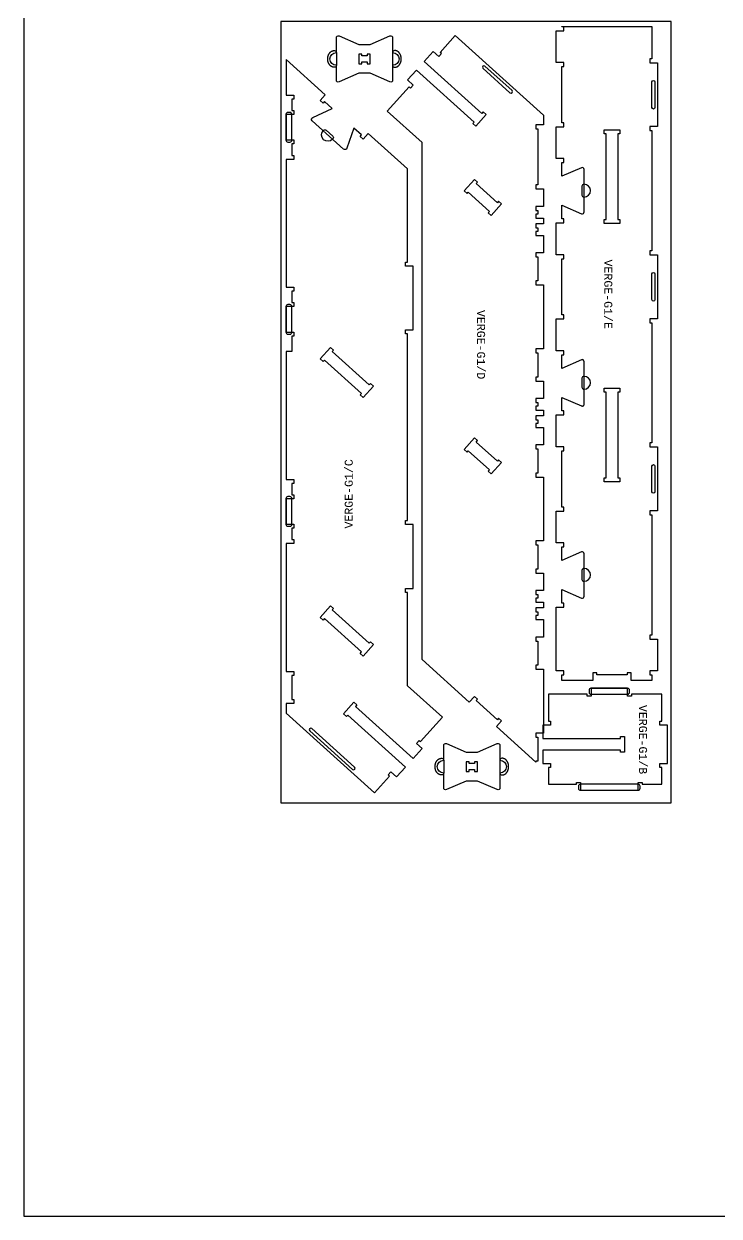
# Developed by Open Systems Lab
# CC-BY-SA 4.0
# Model space of a CAD drawing. Extents: x 0 to 12772, y 0 to 23683.
# Drawn here: x 0 to 2173, y 0 to 3724 of the extents above; entities that cross this region are included whole.
import ezdxf

# ---------------------------------------------------------------- set-up
doc = ezdxf.new("R2010")
doc.units = 0
for name, color, linetype in [('0_SHEET_SPRUCEPLY_2440X122', 1, 'CONTINUOUS'), ('1_ANYTOOL_1MMDEEP_LABELS_S', 2, 'CONTINUOUS'), ('3_ANYTOOL_CUTTHROUGH_INSID', 4, 'CONTINUOUS'), ('4_ANYTOOL_CUTTHROUGH_OUTSI', 5, 'CONTINUOUS'), ('5_ANYTOOL_HALF_MILL_9MM_IN', 3, 'CONTINUOUS'), ('DONOTCUT', 7, 'CONTINUOUS')]:
    doc.layers.add(name, color=color, linetype=linetype)
doc.styles.add('MONOTXT_REGULAR', font='')
doc.styles.get('MONOTXT_REGULAR').set_extended_font_data('Monotxt')

msp = doc.modelspace()

# ---------------------------------------------------------------- linework, layer by layer
at = {"layer": '0_SHEET_SPRUCEPLY_2440X122'}
msp.add_lwpolyline([(803, 1290.9), (2023, 1290.9), (2023, 3730.9), (803, 3730.9)], close=True, dxfattribs=at)
at = {"layer": '3_ANYTOOL_CUTTHROUGH_INSID'}
for points in [[(1073.3, 3623.6), (1056.2, 3623.6), (1056.2, 3629.3), (1046.8, 3629.3), (1046.8, 3599.3), (1056.2, 3599.3), (1056.2, 3605.1), (1073.3, 3605.1), (1073.3, 3599.4), (1082.8, 3599.4), (1082.8, 3629.4), (1073.3, 3629.4)], [(1814.1, 3380.5), (1814.1, 3393), (1862.6, 3393), (1862.6, 3380.5), (1856.6, 3380.5), (1856.6, 3113), (1862.6, 3113), (1862.6, 3100.5), (1814.1, 3100.5), (1814.1, 3113), (1820.1, 3113), (1820.1, 3380.5)], [(1376.1, 3201.8), (1385.2, 3193.6), (1389.2, 3198), (1455.7, 3138.1), (1451.7, 3133.7), (1461, 3125.3), (1493.4, 3161.3), (1484.1, 3169.7), (1480.1, 3165.3), (1413.6, 3225.1), (1417.6, 3229.6), (1408.3, 3238), (1375.9, 3201.9)], [(1060.3, 2556.6), (1051.1, 2565), (1055.1, 2569.4), (939.5, 2673.5), (935.5, 2669), (926.2, 2677.4), (958.7, 2713.4), (968, 2705.1), (963.9, 2700.6), (1079.5, 2596.6), (1083.5, 2601), (1092.8, 2592.7)], [(1814.1, 2573.2), (1814.1, 2585.7), (1862.6, 2585.7), (1862.6, 2573.2), (1856.6, 2573.2), (1856.6, 2305.7), (1862.6, 2305.7), (1862.6, 2293.2), (1814.1, 2293.2), (1814.1, 2305.7), (1820.1, 2305.7), (1820.1, 2573.2)], [(1376.1, 2394.4), (1385.2, 2386.2), (1389.2, 2390.6), (1455.7, 2330.8), (1451.7, 2326.3), (1461, 2317.9), (1493.4, 2354), (1484.1, 2362.3), (1480.1, 2357.9), (1413.6, 2417.8), (1417.6, 2422.2), (1408.3, 2430.6), (1375.9, 2394.5)], [(1060.3, 1749.2), (1051.1, 1757.6), (1055.1, 1762.1), (939.5, 1866.1), (935.5, 1861.7), (926.2, 1870), (958.7, 1906.1), (968, 1897.7), (963.9, 1893.2), (1079.5, 1789.2), (1083.5, 1793.7), (1092.8, 1785.3)], [(1408.8, 1413.3), (1391.8, 1413.3), (1391.8, 1419), (1382.3, 1419), (1382.3, 1389), (1391.8, 1389), (1391.8, 1394.8), (1408.8, 1394.8), (1408.8, 1389.1), (1418.3, 1389.1), (1418.3, 1419.1), (1408.8, 1419.1)]]:
    msp.add_lwpolyline(points, close=True, dxfattribs=at)
for points in [[(1525.9, 3515.6), (1441.2, 3591.9, 1), (1434.8, 3584.9), (1519.5, 3508.6, 1)], [(1972.6, 3462.5, -1), (1963.1, 3462.5), (1963.1, 3542.6, -1), (1972.6, 3542.6)], [(1963.1, 2862.6), (1963.1, 2942.6, -1), (1972.6, 2942.6), (1972.6, 2862.6, -1)], [(1963.1, 2262.6), (1963.1, 2342.6, -1), (1972.6, 2342.6), (1972.6, 2262.6, -1)], [(893.8, 1515.7), (1027.5, 1395.3, 1), (1033.9, 1402.3), (900.1, 1522.8, 1)]]:
    msp.add_lwpolyline(points, format="xyb", close=True, dxfattribs=at)
at = {"layer": '4_ANYTOOL_CUTTHROUGH_OUTSI'}
for points in [[(1624.4, 3063.2), (1624.4, 3008.7), (1600.4, 3008.7), (1600.4, 2996.2), (1606.4, 2996.2), (1606.4, 2920.7), (1600.4, 2920.7), (1600.4, 2908.2), (1624.4, 2908.2), (1624.4, 2708.7), (1600.4, 2708.7), (1600.4, 2696.2), (1606.4, 2696.2), (1606.4, 2620.7), (1600.4, 2620.7), (1600.4, 2608.2), (1624.4, 2608.2), (1624.4, 2553.7), (1600.4, 2553.7), (1600.4, 2541.2), (1606.4, 2541.2), (1606.4, 2529.7), (1600.4, 2529.7), (1600.4, 2517.2), (1624.4, 2517.2), (1624.4, 2499.7), (1600.4, 2499.7), (1600.4, 2487.2), (1606.4, 2487.2), (1606.4, 2475.7), (1600.4, 2475.7), (1600.4, 2463.2), (1624.4, 2463.2), (1624.4, 2408.7), (1600.4, 2408.7), (1600.4, 2396.2), (1606.4, 2396.2), (1606.4, 2320.7), (1600.4, 2320.7), (1600.4, 2308.2), (1624.4, 2308.2), (1624.4, 2108.7), (1600.4, 2108.7), (1600.4, 2096.2), (1606.4, 2096.2), (1606.4, 2020.7), (1600.4, 2020.7), (1600.4, 2008.2), (1624.4, 2008.2), (1624.4, 1953.7), (1600.4, 1953.7), (1600.4, 1941.2), (1606.4, 1941.2), (1606.4, 1929.7), (1600.4, 1929.7), (1600.4, 1917.2), (1624.4, 1917.2), (1624.4, 1899.7), (1600.4, 1899.7), (1600.4, 1887.2), (1606.4, 1887.2), (1606.4, 1875.7), (1600.4, 1875.7), (1600.4, 1863.2), (1624.4, 1863.2), (1624.4, 1808.7), (1600.4, 1808.7), (1600.4, 1796.2), (1606.4, 1796.2), (1606.4, 1720.7), (1600.4, 1720.7), (1600.4, 1708.2), (1624.4, 1708.2), (1624.4, 1508.7), (1600.4, 1508.7), (1600.4, 1496.2), (1606.4, 1496.2), (1606.4, 1420.7), (1600.4, 1420.7), (1600.4, 1418), (1477.3, 1528.8), (1493.4, 1546.6), (1484.1, 1555), (1480.1, 1550.5), (1413.6, 1610.4), (1417.6, 1614.9), (1408.3, 1623.3), (1392.2, 1605.4), (1244.9, 1738.1), (1244.9, 3352.8), (1135.7, 3451.1), (1204.3, 3527.3), (1208.8, 3523.3), (1217.2, 3532.6), (1199.3, 3548.6), (1227.1, 3579.5), (1407.3, 3417.2), (1403.3, 3412.7), (1412.6, 3404.4), (1445, 3440.4), (1435.7, 3448.8), (1431.7, 3444.3), (1251.5, 3606.6), (1279.3, 3637.4), (1297.1, 3621.4), (1305.5, 3630.7), (1301, 3634.7), (1348.2, 3687.1), (1624.4, 3438.4), (1624.4, 3408.7), (1600.4, 3408.7), (1600.4, 3396.2), (1606.4, 3396.2), (1606.4, 3220.7), (1600.4, 3220.7), (1600.4, 3208.2), (1624.4, 3208.2), (1624.4, 3153.7), (1600.4, 3153.7), (1600.4, 3141.2), (1606.4, 3141.2), (1606.4, 3129.7), (1600.4, 3129.7), (1600.4, 3117.2), (1624.4, 3117.2), (1624.4, 3099.7), (1600.4, 3099.7), (1600.4, 3087.2), (1606.4, 3087.2), (1606.4, 3075.7), (1600.4, 3075.7), (1600.4, 3063.2)], [(1760.7, 1630.2), (1640.2, 1630.2), (1640.2, 1545.7), (1646.2, 1545.7), (1646.2, 1533.2), (1622.2, 1533.2), (1622.2, 1491.7), (1864.7, 1491.7), (1864.7, 1497.7), (1877.2, 1497.7), (1877.2, 1449.2), (1864.7, 1449.2), (1864.7, 1455.2), (1622.2, 1455.2), (1622.2, 1413.7), (1646.2, 1413.7), (1646.2, 1401.2), (1640.2, 1401.2), (1640.2, 1348.7), (1727.7, 1348.7), (1727.7, 1354.7), (1740.2, 1354.7), (1740.2, 1330.7), (1919.7, 1330.7), (1919.7, 1354.7), (1932.2, 1354.7), (1932.2, 1348.7), (1993.8, 1348.7), (1993.8, 1401.2), (1987.8, 1401.2), (1987.8, 1413.7), (2011.8, 1413.7), (2011.8, 1533.2), (1987.8, 1533.2), (1987.8, 1545.7), (1993.8, 1545.7), (1993.8, 1630.2), (1899.2, 1630.2), (1899.2, 1624.2), (1886.7, 1624.2), (1886.7, 1648.2), (1773.2, 1648.2), (1773.2, 1624.2), (1760.7, 1624.2)]]:
    msp.add_lwpolyline(points, close=True, dxfattribs=at)
for points in [[(1687.4, 2102.8), (1663.6, 2102.8), (1663.6, 2202.3), (1687.6, 2202.3), (1687.6, 2214.8), (1681.6, 2214.8), (1681.6, 2390.3), (1687.6, 2390.3), (1687.6, 2402.8), (1663.6, 2402.8), (1663.6, 2502.3), (1687.6, 2502.3), (1687.6, 2514.8), (1687.4, 2514.8, 0.000015), (1681.6, 2514.8), (1681.6, 2557.2), (1742.9, 2530.6), (1743.1, 2530.6), (1743.3, 2530.5), (1743.4, 2530.4), (1743.6, 2530.4), (1743.8, 2530.3), (1744, 2530.3), (1744.2, 2530.2), (1744.4, 2530.2), (1744.6, 2530.2), (1744.7, 2530.2), (1744.9, 2530.1), (1745.1, 2530.1), (1745.3, 2530.1), (1745.5, 2530.1), (1745.7, 2530.1), (1745.9, 2530.1), (1746.1, 2530.2), (1746.3, 2530.2), (1746.5, 2530.2), (1746.7, 2530.3), (1746.9, 2530.3), (1747.1, 2530.4), (1747.3, 2530.4), (1747.5, 2530.5), (1747.6, 2530.5), (1747.8, 2530.6), (1748, 2530.7), (1748.2, 2530.8), (1748.3, 2530.9), (1748.5, 2531), (1748.7, 2531), (1748.8, 2531.1), (1749, 2531.3), (1749.1, 2531.4), (1749.3, 2531.5), (1749.4, 2531.6), (1749.6, 2531.7), (1749.7, 2531.9), (1749.8, 2532), (1750, 2532.1), (1750.1, 2532.3), (1750.2, 2532.4), (1750.4, 2532.6), (1750.5, 2532.7), (1750.6, 2532.9), (1750.7, 2533.1), (1750.8, 2533.2), (1750.9, 2533.4), (1751, 2533.6), (1751.1, 2533.8), (1751.1, 2533.9), (1751.2, 2534.1), (1751.3, 2534.3), (1751.4, 2534.5), (1751.4, 2534.7), (1751.5, 2534.9), (1751.5, 2535.1), (1751.5, 2535.2), (1751.6, 2535.4), (1751.6, 2535.6), (1751.6, 2535.8), (1751.6, 2536), (1751.6, 2536.2), (1751.6, 2536.4), (1751.6, 2668.8, 0.539734), (1742.9, 2674.5), (1681.6, 2647.9), (1681.6, 2690.3), (1687.6, 2690.3), (1687.6, 2702.8), (1663.6, 2702.8), (1663.6, 2802.3), (1687.6, 2802.3), (1687.6, 2814.8), (1681.6, 2814.8), (1681.6, 2990.3), (1687.6, 2990.3), (1687.6, 3002.8), (1663.6, 3002.8), (1663.6, 3102.3), (1687.6, 3102.3), (1687.6, 3114.8), (1687.4, 3114.8, 0.000015), (1681.6, 3114.8), (1681.6, 3157.2), (1742.9, 3130.6, 0.539734), (1751.6, 3136.4), (1751.6, 3268.8, 0.539734), (1742.9, 3274.5), (1681.6, 3247.9), (1681.6, 3290.3), (1687.6, 3290.3), (1687.6, 3302.8), (1663.6, 3302.8), (1663.6, 3402.3), (1687.6, 3402.3), (1687.6, 3414.8), (1681.6, 3414.8), (1681.6, 3590.3), (1687.6, 3590.3), (1687.6, 3602.8), (1663.6, 3602.8), (1663.6, 3702.3), (1687.6, 3702.3), (1687.6, 3714.8), (1681.6, 3714.8), (1681.6, 3715), (1963.1, 3715), (1963.1, 3614.8), (1957.1, 3614.8), (1957.1, 3602.3), (1981.1, 3602.3), (1981.1, 3402.8), (1957.1, 3402.8), (1957.1, 3390.3), (1963.1, 3390.3), (1963.1, 3014.8), (1957.1, 3014.8), (1957.1, 3002.3), (1981.1, 3002.3), (1981.1, 2802.8), (1957.1, 2802.8), (1957.1, 2790.3), (1963.1, 2790.3), (1963.1, 2414.8), (1957.1, 2414.8), (1957.1, 2402.3), (1981.1, 2402.3), (1981.1, 2202.8), (1957.1, 2202.8), (1957.1, 2190.3), (1963.1, 2190.3), (1963.1, 1814.8), (1957.1, 1814.8), (1957.1, 1802.3), (1981.1, 1802.3), (1981.1, 1702.8), (1957.1, 1702.8), (1957.1, 1690.3), (1963.1, 1690.3), (1963.1, 1672.8), (1898.6, 1672.8), (1898.6, 1696.9), (1886.1, 1696.9), (1886.1, 1690.9), (1790.6, 1690.9), (1790.6, 1696.9), (1778.1, 1696.9), (1778.1, 1672.8), (1681.6, 1672.8), (1681.6, 1690.3), (1687.6, 1690.3), (1687.6, 1702.8), (1663.6, 1702.8), (1663.6, 1902.3), (1687.6, 1902.3), (1687.6, 1914.8), (1687.4, 1914.8, 0.000015), (1681.6, 1914.8), (1681.6, 1957.2), (1742.9, 1930.6, 0.539734), (1751.6, 1936.4), (1751.6, 2068.8, 0.539734), (1742.9, 2074.5), (1681.6, 2047.9), (1681.6, 2090.3), (1687.6, 2090.3), (1687.6, 2102.8)], [(1152.8, 3548.1, -0.539734), (1144.4, 3542.6), (1082.8, 3569.3), (1046.8, 3569.3), (985.2, 3542.6, -0.539734), (976.8, 3548.1), (976.8, 3594.3, -1), (976.8, 3634.3), (976.8, 3680.5, -0.539734), (985.2, 3686), (1046.8, 3659.3), (1082.8, 3659.3), (1144.4, 3686, -0.539734), (1152.8, 3680.5), (1152.8, 3634.3, -1), (1152.8, 3594.3)], [(963.6, 3459.2), (939.5, 3480.9), (935.5, 3476.4), (926.2, 3484.8), (942.3, 3502.6), (819.8, 3612.9), (819.8, 3501.1), (843.8, 3501.1), (843.8, 3488.6), (837.8, 3488.6), (837.8, 3453.1), (843.8, 3453.1), (843.8, 3440.6), (819.8, 3440.6), (819.8, 3361.1), (843.8, 3361.1), (843.8, 3348.6), (837.8, 3348.6), (837.8, 3313.1), (843.8, 3313.1), (843.8, 3300.6), (819.8, 3300.6), (819.8, 2901.1), (843.8, 2901.1), (843.8, 2888.6), (837.8, 2888.6), (837.8, 2853.1), (843.8, 2853.1), (843.8, 2840.6), (819.8, 2840.6), (819.8, 2761.1), (843.8, 2761.1), (843.8, 2748.6), (837.8, 2748.6), (837.8, 2700.6), (819.8, 2700.6), (819.8, 2301.1), (843.8, 2301.1), (843.8, 2288.6), (837.8, 2288.6), (837.8, 2253.1), (843.8, 2253.1), (843.8, 2240.6), (819.8, 2240.6), (819.8, 2161.1), (843.8, 2161.1), (843.8, 2148.6), (837.8, 2148.6), (837.8, 2113.1), (843.8, 2113.1), (843.8, 2100.6), (819.8, 2100.6), (819.8, 1701.1), (843.8, 1701.1), (843.8, 1688.6), (837.8, 1688.6), (837.8, 1613.1), (843.8, 1613.1), (843.8, 1600.6), (819.8, 1600.6), (819.8, 1570.9), (1096, 1322.2), (1143.1, 1374.6), (1138.7, 1378.6), (1146.9, 1387.7), (1147, 1387.9), (1164.9, 1371.9), (1192.6, 1402.7), (1012.4, 1565), (1008.4, 1560.5), (999.1, 1568.9), (1031.6, 1604.9), (1040.9, 1596.6), (1036.9, 1592.1), (1217.1, 1429.8), (1244.8, 1460.7), (1227, 1476.7), (1235.4, 1486), (1239.8, 1482), (1308.4, 1558.2), (1199.3, 1656.5), (1199.3, 1948), (1193.3, 1948), (1193.3, 1960.5), (1217.3, 1960.5), (1217.3, 2160), (1193.3, 2160), (1193.3, 2172.5), (1199.3, 2172.5), (1199.3, 2755.4), (1193.3, 2755.4), (1193.3, 2767.9), (1217.3, 2767.9), (1217.3, 2967.4), (1193.3, 2967.4), (1193.3, 2979.9), (1199.3, 2979.9), (1199.3, 3271.2), (1076.4, 3381.8), (1060.3, 3364), (1051.1, 3372.4), (1055.1, 3376.8), (1031.1, 3398.4), (1009.8, 3335.1, -0.539734), (999.7, 3332.5), (901.3, 3421.1, -0.539734), (902.9, 3431.4)], [(1488.3, 1337.8, -0.539734), (1479.9, 1332.3), (1418.3, 1359), (1382.3, 1359), (1320.7, 1332.3, -0.539734), (1312.3, 1337.8), (1312.3, 1384, -1), (1312.3, 1424), (1312.3, 1470.2, -0.539734), (1320.7, 1475.7), (1382.3, 1449), (1418.3, 1449), (1479.9, 1475.7, -0.539734), (1488.3, 1470.2), (1488.3, 1424, -1), (1488.3, 1384)]]:
    msp.add_lwpolyline(points, format="xyb", close=True, dxfattribs=at)
at = {"layer": '5_ANYTOOL_HALF_MILL_9MM_IN'}
for points in [[(969.8, 3588.3), (969.3, 3588.3), (968.9, 3588.3), (968.4, 3588.4), (968, 3588.4), (967.5, 3588.5), (967.1, 3588.5), (966.6, 3588.6), (966.2, 3588.7), (965.7, 3588.9), (965.2, 3589), (964.8, 3589.1), (964.3, 3589.3), (963.8, 3589.5), (963.4, 3589.7), (962.9, 3589.9), (962.4, 3590.1), (962, 3590.4), (961.5, 3590.6), (961.1, 3590.9), (960.6, 3591.2), (960.2, 3591.5), (959.7, 3591.8), (959.3, 3592.2), (958.9, 3592.5), (958.4, 3592.9), (958, 3593.3), (957.6, 3593.7), (957.2, 3594.1), (956.8, 3594.5), (956.4, 3595), (956, 3595.4), (955.7, 3595.9), (955.3, 3596.4), (955, 3596.9), (954.6, 3597.4), (954.3, 3597.9), (954, 3598.4), (953.7, 3599), (953.4, 3599.5), (953.1, 3600.1), (952.8, 3600.6), (952.5, 3601.2), (952.3, 3601.8), (952, 3602.4), (951.8, 3602.9), (951.6, 3603.5), (951.4, 3604.1), (951.2, 3604.7), (951, 3605.3), (950.9, 3605.9), (950.7, 3606.5), (950.6, 3607.1), (950.5, 3607.8), (950.3, 3608.4), (950.2, 3609), (950.1, 3609.6), (950.1, 3610.2), (950, 3610.8), (949.9, 3611.4), (949.9, 3612), (949.9, 3612.6), (949.8, 3613.1), (949.8, 3614.3), (949.8, 3615.5), (949.9, 3616), (949.9, 3616.6), (949.9, 3617.2), (950, 3617.8), (950.1, 3618.4), (950.1, 3619), (950.2, 3619.6), (950.3, 3620.2), (950.5, 3620.9), (950.6, 3621.5), (950.7, 3622.1), (950.9, 3622.7), (951, 3623.3), (951.2, 3623.9), (951.4, 3624.5), (951.6, 3625.1), (951.8, 3625.7), (952.1, 3626.2), (952.3, 3626.8), (952.5, 3627.4), (952.8, 3628), (953.1, 3628.5), (953.4, 3629.1), (953.7, 3629.6), (954, 3630.2), (954.3, 3630.7), (954.6, 3631.2), (955, 3631.7), (955.3, 3632.2), (955.7, 3632.7), (956.1, 3633.2), (956.4, 3633.6), (956.8, 3634.1), (957.2, 3634.5), (957.6, 3634.9), (958, 3635.3), (958.5, 3635.7), (958.9, 3636.1), (959.3, 3636.4), (959.8, 3636.8), (960.2, 3637.1), (960.6, 3637.4), (961.1, 3637.7), (961.5, 3638), (962, 3638.2), (962.5, 3638.5), (962.9, 3638.7), (963.4, 3638.9), (963.9, 3639.1), (964.3, 3639.3), (964.8, 3639.5), (965.3, 3639.6), (965.7, 3639.7), (966.2, 3639.9), (966.7, 3640), (967.1, 3640.1), (967.6, 3640.1), (968, 3640.2), (968.5, 3640.2), (968.9, 3640.3), (969.4, 3640.3), (969.8, 3640.3), (970.8, 3640.3, -0.413668), (976.8, 3634.3), (976.8, 3594.3, -0.41476), (970.8, 3588.3)], [(1159.8, 3588.3), (1160.2, 3588.3), (1160.7, 3588.3), (1161.1, 3588.4), (1161.6, 3588.4), (1162, 3588.5), (1162.5, 3588.5), (1162.9, 3588.6), (1163.4, 3588.7), (1163.9, 3588.9), (1164.3, 3589), (1164.8, 3589.1), (1165.3, 3589.3), (1165.7, 3589.5), (1166.2, 3589.7), (1166.7, 3589.9), (1167.1, 3590.1), (1167.6, 3590.4), (1168, 3590.6), (1168.5, 3590.9), (1168.9, 3591.2), (1169.4, 3591.5), (1169.8, 3591.8), (1170.3, 3592.2), (1170.7, 3592.5), (1171.1, 3592.9), (1171.5, 3593.3), (1172, 3593.7), (1172.4, 3594.1), (1172.8, 3594.5), (1173.1, 3595), (1173.5, 3595.4), (1173.9, 3595.9), (1174.2, 3596.4), (1174.6, 3596.9), (1174.9, 3597.4), (1175.3, 3597.9), (1175.6, 3598.4), (1175.9, 3599), (1176.2, 3599.5), (1176.5, 3600.1), (1176.8, 3600.6), (1177, 3601.2), (1177.3, 3601.8), (1177.5, 3602.4), (1177.7, 3602.9), (1177.9, 3603.5), (1178.1, 3604.1), (1178.3, 3604.7), (1178.5, 3605.3), (1178.7, 3605.9), (1178.8, 3606.5), (1179, 3607.1), (1179.1, 3607.8), (1179.2, 3608.4), (1179.3, 3609), (1179.4, 3609.6), (1179.5, 3610.2), (1179.6, 3610.8), (1179.6, 3611.4), (1179.7, 3612), (1179.7, 3612.6), (1179.7, 3613.1), (1179.7, 3614.3), (1179.7, 3615.5), (1179.7, 3616), (1179.7, 3616.6), (1179.6, 3617.2), (1179.6, 3617.8), (1179.5, 3618.4), (1179.4, 3619), (1179.3, 3619.6), (1179.2, 3620.2), (1179.1, 3620.9), (1179, 3621.5), (1178.8, 3622.1), (1178.7, 3622.7), (1178.5, 3623.3), (1178.3, 3623.9), (1178.1, 3624.5), (1177.9, 3625.1), (1177.7, 3625.7), (1177.5, 3626.2), (1177.3, 3626.8), (1177, 3627.4), (1176.7, 3628), (1176.5, 3628.5), (1176.2, 3629.1), (1175.9, 3629.6), (1175.6, 3630.2), (1175.3, 3630.7), (1174.9, 3631.2), (1174.6, 3631.7), (1174.2, 3632.2), (1173.9, 3632.7), (1173.5, 3633.2), (1173.1, 3633.6), (1172.7, 3634.1), (1172.3, 3634.5), (1171.9, 3634.9), (1171.5, 3635.3), (1171.1, 3635.7), (1170.7, 3636.1), (1170.2, 3636.4), (1169.8, 3636.8), (1169.4, 3637.1), (1168.9, 3637.4), (1168.5, 3637.7), (1168, 3638), (1167.5, 3638.2), (1167.1, 3638.5), (1166.6, 3638.7), (1166.2, 3638.9), (1165.7, 3639.1), (1165.2, 3639.3), (1164.8, 3639.5), (1164.3, 3639.6), (1163.8, 3639.7), (1163.4, 3639.9), (1162.9, 3640), (1162.4, 3640.1), (1162, 3640.1), (1161.5, 3640.2), (1161.1, 3640.2), (1160.6, 3640.3), (1160.2, 3640.3), (1159.7, 3640.3), (1158.8, 3640.3, 0.413668), (1152.8, 3634.3), (1152.8, 3594.3, 0.41476), (1158.8, 3588.3)], [(837.8, 3441.1, 0.414214), (831.8, 3447.1), (825.3, 3447.1, 0.414214), (819.3, 3441.1), (819.3, 3360.6, 0.414214), (825.3, 3354.6), (831.8, 3354.6, 0.414214), (837.8, 3360.6)], [(965.3, 3363.5, -1), (935.6, 3390.2), (936.2, 3390.9, -0.413668), (944.6, 3391.4), (965.5, 3372.7, -0.41476), (965.9, 3364.2)], [(1751.3, 3182.8, 1), (1751.3, 3222.8), (1750.4, 3222.8, 0.413668), (1744.4, 3216.8), (1744.4, 3188.8, 0.41476), (1750.4, 3182.8)], [(837.8, 2841.1, 0.414214), (831.8, 2847.1), (825.3, 2847.1, 0.414214), (819.3, 2841.1), (819.3, 2760.6, 0.414214), (825.3, 2754.6), (831.8, 2754.6, 0.414214), (837.8, 2760.6)], [(1751.3, 2582.8, 1), (1751.3, 2622.8), (1750.4, 2622.8, 0.413668), (1744.4, 2616.8), (1744.4, 2588.8, 0.41476), (1750.4, 2582.8)], [(837.8, 2241.1, 0.414214), (831.8, 2247.1), (825.3, 2247.1, 0.414214), (819.3, 2241.1), (819.3, 2160.6, 0.414214), (825.3, 2154.6), (831.8, 2154.6, 0.414214), (837.8, 2160.6)], [(1751.3, 1982.8, 1), (1751.3, 2022.8), (1750.4, 2022.8, 0.413668), (1744.4, 2016.8), (1744.4, 1988.8, 0.41476), (1750.4, 1982.8)], [(1766.7, 1636.2, 0.414214), (1772.7, 1630.2), (1887.2, 1630.2, 0.414214), (1893.2, 1636.2), (1893.2, 1642.7, 0.414214), (1887.2, 1648.7), (1772.7, 1648.7, 0.414214), (1766.7, 1642.7)], [(1305.3, 1378), (1304.9, 1378), (1304.4, 1378), (1304, 1378), (1303.5, 1378.1), (1303.1, 1378.2), (1302.6, 1378.2), (1302.2, 1378.3), (1301.7, 1378.4), (1301.2, 1378.5), (1300.8, 1378.7), (1300.3, 1378.8), (1299.8, 1379), (1299.4, 1379.2), (1298.9, 1379.4), (1298.4, 1379.6), (1298, 1379.8), (1297.5, 1380.1), (1297.1, 1380.3), (1296.6, 1380.6), (1296.2, 1380.9), (1295.7, 1381.2), (1295.3, 1381.5), (1294.8, 1381.9), (1294.4, 1382.2), (1294, 1382.6), (1293.6, 1383), (1293.1, 1383.4), (1292.7, 1383.8), (1292.3, 1384.2), (1292, 1384.7), (1291.6, 1385.1), (1291.2, 1385.6), (1290.8, 1386.1), (1290.5, 1386.6), (1290.2, 1387.1), (1289.8, 1387.6), (1289.5, 1388.1), (1289.2, 1388.7), (1288.9, 1389.2), (1288.6, 1389.8), (1288.3, 1390.3), (1288.1, 1390.9), (1287.8, 1391.5), (1287.6, 1392), (1287.4, 1392.6), (1287.1, 1393.2), (1286.9, 1393.8), (1286.8, 1394.4), (1286.6, 1395), (1286.4, 1395.6), (1286.3, 1396.2), (1286.1, 1396.8), (1286, 1397.4), (1285.9, 1398), (1285.8, 1398.7), (1285.7, 1399.3), (1285.6, 1399.9), (1285.5, 1400.5), (1285.5, 1401.1), (1285.4, 1401.7), (1285.4, 1402.2), (1285.4, 1402.8), (1285.4, 1404), (1285.4, 1405.1), (1285.4, 1405.7), (1285.4, 1406.3), (1285.5, 1406.9), (1285.5, 1407.5), (1285.6, 1408.1), (1285.7, 1408.7), (1285.8, 1409.3), (1285.9, 1409.9), (1286, 1410.5), (1286.1, 1411.1), (1286.3, 1411.8), (1286.4, 1412.4), (1286.6, 1413), (1286.8, 1413.6), (1287, 1414.2), (1287.2, 1414.8), (1287.4, 1415.3), (1287.6, 1415.9), (1287.8, 1416.5), (1288.1, 1417.1), (1288.3, 1417.7), (1288.6, 1418.2), (1288.9, 1418.8), (1289.2, 1419.3), (1289.5, 1419.9), (1289.8, 1420.4), (1290.2, 1420.9), (1290.5, 1421.4), (1290.9, 1421.9), (1291.2, 1422.4), (1291.6, 1422.8), (1292, 1423.3), (1292.4, 1423.7), (1292.8, 1424.2), (1293.2, 1424.6), (1293.6, 1425), (1294, 1425.4), (1294.4, 1425.8), (1294.9, 1426.1), (1295.3, 1426.4), (1295.7, 1426.8), (1296.2, 1427.1), (1296.6, 1427.4), (1297.1, 1427.7), (1297.5, 1427.9), (1298, 1428.2), (1298.5, 1428.4), (1298.9, 1428.6), (1299.4, 1428.8), (1299.9, 1429), (1300.3, 1429.2), (1300.8, 1429.3), (1301.3, 1429.4), (1301.7, 1429.6), (1302.2, 1429.7), (1302.7, 1429.7), (1303.1, 1429.8), (1303.6, 1429.9), (1304, 1429.9), (1304.5, 1430), (1304.9, 1430), (1305.4, 1430), (1306.3, 1430, -0.413668), (1312.3, 1424), (1312.3, 1384, -0.41476), (1306.3, 1378)], [(1495.3, 1378), (1495.7, 1378), (1496.2, 1378), (1496.6, 1378), (1497.1, 1378.1), (1497.6, 1378.2), (1498, 1378.2), (1498.5, 1378.3), (1498.9, 1378.4), (1499.4, 1378.5), (1499.9, 1378.7), (1500.3, 1378.8), (1500.8, 1379), (1501.3, 1379.2), (1501.7, 1379.4), (1502.2, 1379.6), (1502.7, 1379.8), (1503.1, 1380.1), (1503.6, 1380.3), (1504, 1380.6), (1504.5, 1380.9), (1504.9, 1381.2), (1505.4, 1381.5), (1505.8, 1381.9), (1506.2, 1382.2), (1506.7, 1382.6), (1507.1, 1383), (1507.5, 1383.4), (1507.9, 1383.8), (1508.3, 1384.2), (1508.7, 1384.7), (1509.1, 1385.1), (1509.4, 1385.6), (1509.8, 1386.1), (1510.1, 1386.6), (1510.5, 1387.1), (1510.8, 1387.6), (1511.1, 1388.1), (1511.4, 1388.7), (1511.7, 1389.2), (1512, 1389.8), (1512.3, 1390.3), (1512.6, 1390.9), (1512.8, 1391.5), (1513, 1392), (1513.3, 1392.6), (1513.5, 1393.2), (1513.7, 1393.8), (1513.9, 1394.4), (1514.1, 1395), (1514.2, 1395.6), (1514.4, 1396.2), (1514.5, 1396.8), (1514.6, 1397.4), (1514.8, 1398), (1514.9, 1398.7), (1514.9, 1399.3), (1515, 1399.9), (1515.1, 1400.5), (1515.2, 1401.1), (1515.2, 1401.7), (1515.2, 1402.2), (1515.3, 1402.8), (1515.3, 1404), (1515.3, 1405.1), (1515.2, 1405.7), (1515.2, 1406.3), (1515.2, 1406.9), (1515.1, 1407.5), (1515, 1408.1), (1514.9, 1408.7), (1514.9, 1409.3), (1514.8, 1409.9), (1514.6, 1410.5), (1514.5, 1411.1), (1514.4, 1411.8), (1514.2, 1412.4), (1514.1, 1413), (1513.9, 1413.6), (1513.7, 1414.2), (1513.5, 1414.8), (1513.3, 1415.3), (1513, 1415.9), (1512.8, 1416.5), (1512.6, 1417.1), (1512.3, 1417.7), (1512, 1418.2), (1511.7, 1418.8), (1511.4, 1419.3), (1511.1, 1419.9), (1510.8, 1420.4), (1510.5, 1420.9), (1510.1, 1421.4), (1509.8, 1421.9), (1509.4, 1422.4), (1509, 1422.8), (1508.7, 1423.3), (1508.3, 1423.7), (1507.9, 1424.2), (1507.5, 1424.6), (1507.1, 1425), (1506.6, 1425.4), (1506.2, 1425.8), (1505.8, 1426.1), (1505.3, 1426.4), (1504.9, 1426.8), (1504.5, 1427.1), (1504, 1427.4), (1503.5, 1427.7), (1503.1, 1427.9), (1502.6, 1428.2), (1502.2, 1428.4), (1501.7, 1428.6), (1501.2, 1428.8), (1500.8, 1429), (1500.3, 1429.2), (1499.8, 1429.3), (1499.4, 1429.4), (1498.9, 1429.6), (1498.4, 1429.7), (1498, 1429.7), (1497.5, 1429.8), (1497.1, 1429.9), (1496.6, 1429.9), (1496.1, 1430), (1495.7, 1430), (1495.3, 1430), (1494.3, 1430, 0.413668), (1488.3, 1424), (1488.3, 1384, 0.41476), (1494.3, 1378)], [(1926.2, 1342.7, 0.414214), (1920.2, 1348.7), (1739.7, 1348.7, 0.414214), (1733.7, 1342.7), (1733.7, 1336.2, 0.414214), (1739.7, 1330.2), (1920.2, 1330.2, 0.414214), (1926.2, 1336.2)]]:
    msp.add_lwpolyline(points, format="xyb", close=True, dxfattribs=at)
at = {"layer": 'DONOTCUT'}
msp.add_lwpolyline([(0, 0), (9530, 0), (9530, 5593.4), (0, 5593.4)], close=True, dxfattribs=at)

# ---------------------------------------------------------------- texts
at = {"layer": '1_ANYTOOL_1MMDEEP_LABELS_S', "char_height": 25, "attachment_point": 5, "style": 'MONOTXT_REGULAR'}
for s, insert, width, rotation in [('VERGE-G1/E', (1826.6, 2879.4), 536.486, 270), ('VERGE-G1/D', (1429.1, 2722), 537.027, 270), ('VERGE-G1/C', (1015.7, 2255.8), 536.757, 90), ('VERGE-G1/B', (1935.3, 1488.5), 537.027, 270)]:
    msp.add_mtext(s, dxfattribs=dict(at, insert=insert, width=width, rotation=rotation))

doc.saveas('drawing.dxf')
